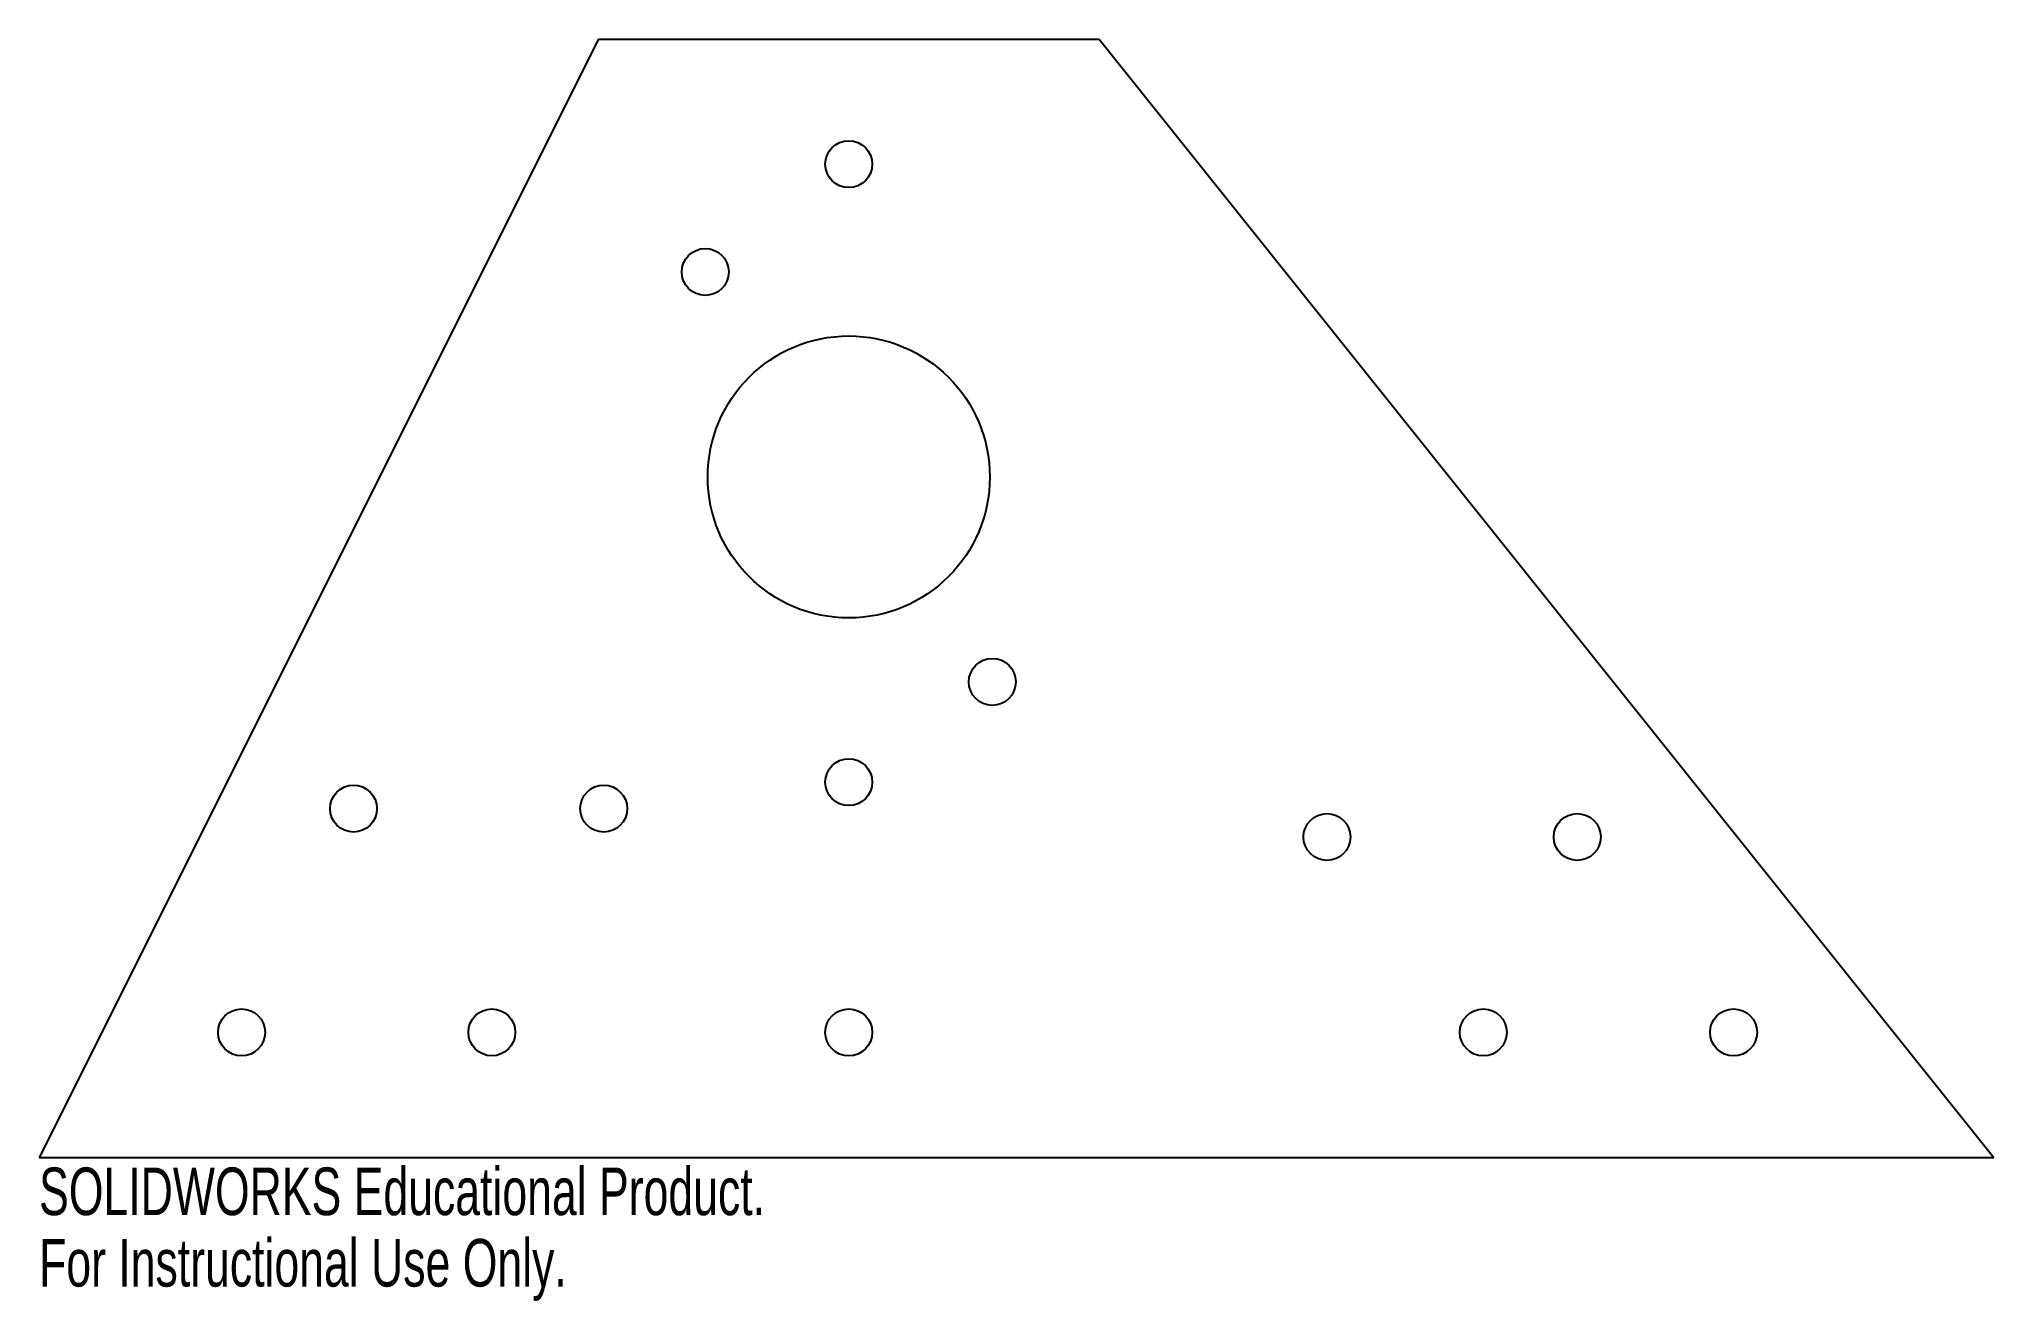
# Model space of a CAD drawing. Header units: inches. Extents: x -3.24 to 4.58, y -2.81 to 2.23.
import ezdxf

# ---------------------------------------------------------------- set-up
doc = ezdxf.new("R2010")
doc.units = ezdxf.units.IN
doc.header["$MEASUREMENT"] = 0
doc.styles.add('SLDTEXTSTYLE0', font='TXT', dxfattribs={"width": 0.7})

msp = doc.modelspace()

# ---------------------------------------------------------------- linework, layer by layer
at = {"color": 7, "linetype": 'Continuous', "lineweight": 25}
for p, q in [((-1, 2.235), (-3.2355, -2.235)), ((-1, 2.235), (1, 2.235)), ((1, 2.235), (4.576, -2.235)), ((-3.2355, -2.235), (4.576, -2.235))]:
    msp.add_line(p, q, dxfattribs=at)
for centre, radius in [((0, 1.735), 0.0938), ((-0.5736, 1.3042), 0.0938), ((0, 0.485), 0.5635), ((0.5736, -0.3342), 0.0938), ((0, -0.735), 0.0938), ((-1.9791, -0.8406), 0.0938), ((-0.9791, -0.8406), 0.0937), ((1.911, -0.9541), 0.0938), ((2.911, -0.9541), 0.0938), ((-2.4264, -1.735), 0.0938), ((-1.4264, -1.735), 0.0937), ((0, -1.735), 0.0938), ((2.5357, -1.735), 0.0938), ((3.5357, -1.735), 0.0938)]:
    msp.add_circle(centre, radius, dxfattribs=at)

# ---------------------------------------------------------------- texts
at = {"color": 7, "linetype": 'Continuous', "char_height": 0.1903, "attachment_point": 1, "style": 'SLDTEXTSTYLE0'}
for s, insert in [('SOLIDWORKS Educational Product.', (-3.2355, -2.2751)), ('For Instructional Use Only.', (-3.2355, -2.5606))]:
    msp.add_mtext(s, dxfattribs=dict(at, insert=insert))

doc.saveas('drawing.dxf')
